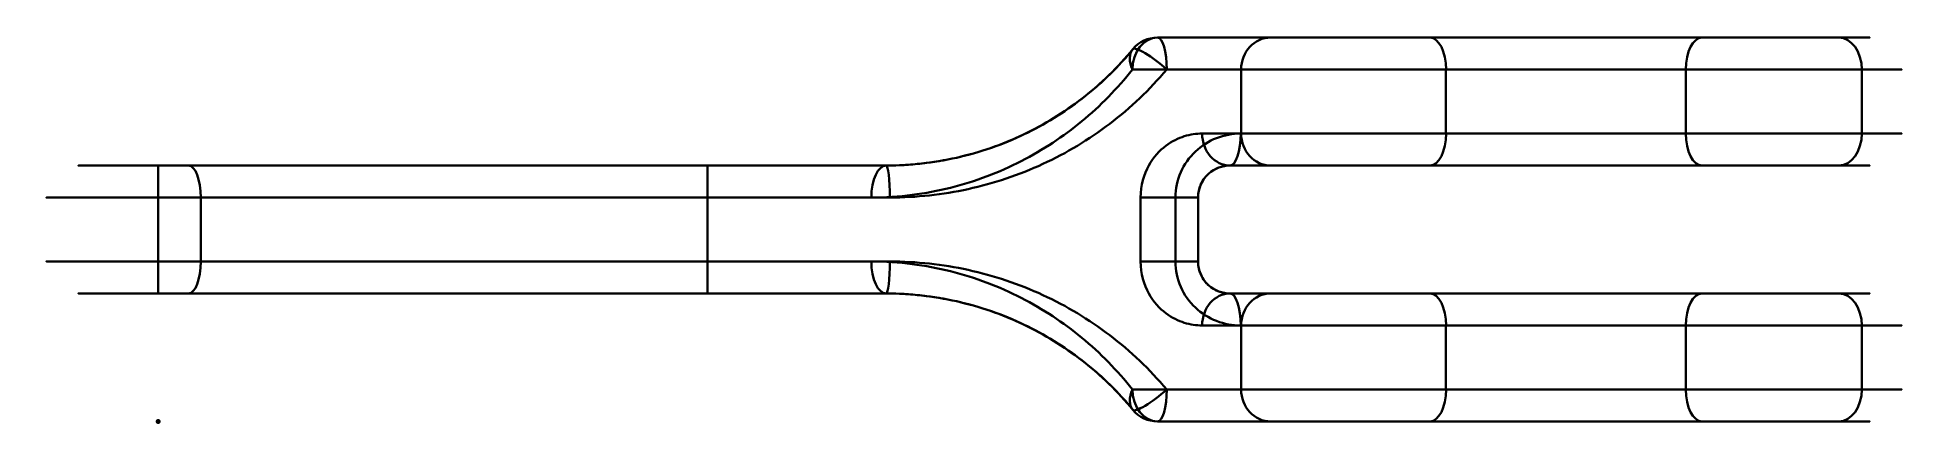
# Model space of a CAD drawing. Header units: inches. Extents: x -0.8 to 11, y 0 to 2.4.
import ezdxf

# ---------------------------------------------------------------- set-up
doc = ezdxf.new("R2010")
doc.units = ezdxf.units.IN
doc.header["$MEASUREMENT"] = 0
doc.layers.add('1', color=7, linetype='Continuous', true_color=0xffffff)
doc.layers.add('61', color=7, linetype='Continuous', true_color=0xffffff)

msp = doc.modelspace()

# ---------------------------------------------------------------- linework, layer by layer
at = {"layer": '1', "color": 252, "linetype": 'Continuous', "lineweight": 35}
for p, q in [((6.247, 2.4, -2.065), (6.247, 2.4, 0.087)), ((6.093, 2.327, 0.087), (6.093, 2.327, -2.065)), ((6.77, 1.8, -3.347), (6.77, 2.2, -3.347)), ((8.05, 1.8, -3.779), (8.05, 2.2, -3.779)), ((9.55, 1.8, -3.779), (9.55, 2.2, -3.779)), ((10.649, 1.8, -2.377), (10.649, 2.2, -2.377)), ((0, 1.6, 0.5), (3.433, 1.6, 0.5)), ((4.55, 1.6, -0.66), (4.55, 1.6, 0.436)), ((6.7, 1.6, -0.06), (6.7, 1.6, -2.747)), ((0, 1, 0.7), (0, 1.4, 0.7)), ((3.433, 1.4, 0.7), (0, 1.4, 0.7)), ((0.265, 1, -0.648), (0.265, 1.4, -0.648)), ((3.433, 1, 0.7), (3.433, 1.4, 0.7)), ((6.141, 1.4, -2.255), (6.141, 1, -2.255)), ((6.359, 1, 0.263), (6.359, 1.4, 0.263)), ((6.5, 1, -2.134), (6.5, 1.4, -2.134)), ((6.5, 1.4, 0.071), (6.5, 1, 0.071)), ((6.5, 1.4, -2.134), (6.5, 1.4, 0.071)), ((0, 1, 0.7), (3.433, 1, 0.7)), ((6.5, 1, 0.071), (6.5, 1, -2.134)), ((3.433, 0.8, 0.5), (0, 0.8, 0.5)), ((4.55, 0.8, -0.66), (4.55, 0.8, 0.436)), ((6.7, 0.8, -2.747), (6.7, 0.8, -0.06)), ((6.77, 0.2, -3.347), (6.77, 0.6, -3.347)), ((8.05, 0.2, -3.779), (8.05, 0.6, -3.779)), ((9.55, 0.2, -3.779), (9.55, 0.6, -3.779)), ((10.649, 0.2, -2.377), (10.649, 0.6, -2.377)), ((6.093, 0.073, -2.065), (6.093, 0.073, 0.087)), ((6.247, 0, 0.087), (6.247, 0, -2.065))]:
    msp.add_line(p, q, dxfattribs=at)
at = {"layer": '1', "color": 252, "linetype": 'Continuous', "lineweight": 35, "extrusion": (0, -1, 0)}
for centre in [(7.6, -3, -2.4), (10, -3, -2.4), (7.6, -3), (10, -3)]:
    msp.add_circle(centre, 0.45, dxfattribs=at)
at = {"layer": '1', "color": 252, "linetype": 'Continuous', "lineweight": 35, "extrusion": (0, 1, 0)}
for centre in [(-7.6, -3, 1.6), (-10, -3, 1.6)]:
    msp.add_circle(centre, 0.45, dxfattribs=at)
at = {"layer": '1', "color": 252, "linetype": 'Continuous', "lineweight": 35, "extrusion": (2.73185e-17, -1, -8.64513e-33)}
for centre in [(7.6, -3, -0.8), (10, -3, -0.8)]:
    msp.add_circle(centre, 0.45, dxfattribs=at)
at = {"layer": '1', "color": 252, "linetype": 'Continuous', "lineweight": 35, "extrusion": (-0.617469, 0, 0.786596)}
for centre, start, end in [((-2.2, 3.639, -5.482), 180, 270), ((-0.2, 3.639, -5.482), 270, 0)]:
    msp.add_arc(centre, 0.2, start, end, dxfattribs=at)
at = {"layer": '1', "color": 252, "linetype": 'Continuous', "lineweight": 35}
for centre, start, end in [((6.247, 2.2, -2.065), 90, 140.4788), ((6.247, 2.2, 0.087), 90, 140.4788), ((6.247, 0.2, -2.065), 219.5212, 270), ((6.247, 0.2, 0.087), 219.5212, 270)]:
    msp.add_arc(centre, 0.2, start, end, dxfattribs=at)
at = {"layer": '1', "color": 252, "linetype": 'Continuous', "lineweight": 35, "extrusion": (0, -1, 0)}
for centre, radius, start, end in [((2.157, -5.276, -2.4), 5.2, 22.6933, 38.1315), ((8.8, -5.078, -2.4), 1.7, 60, 120), ((3.433, -9.3, -2.2), 10, 43.8131, 73.3152), ((7.6, -3, -2.2), 0.9, 202.6933, 300), ((10, -3, -2.2), 0.9, 240, 43.8131), ((2.157, -5.276, -1.8), 5, 22.6933, 29.1085), ((8.8, -5.078, -1.8), 1.5, 60, 120), ((3.433, -9.3, -1.6), 9.8, 43.8131, 70.5293), ((7.6, -3, -1.6), 0.7, 202.6933, 300), ((10, -3, -1.6), 0.7, 240, 43.8131), ((6.3, -2.134, -1.4), 0.2, 217.1766, 0), ((6.3, 0.071, -1.4), 0.2, 0, 72.9918), ((2.157, -5.276, -1), 5, 62.5975, 112.2333), ((6.3, -2.134, -1), 0.2, 217.1766, 0), ((6.3, 0.071, -1), 0.2, 360, 72.9918), ((0, 0, -0.8), 0.5, 90, 292.2333), ((3.433, -9.3, -0.8), 9.8, 83.4577, 90), ((2.157, -5.276, -0.2), 5, 22.6933, 38.1315), ((8.8, -5.078, -0.2), 1.5, 60, 120), ((3.433, -9.3), 9.8, 43.8131, 73.3152), ((7.6, -3), 0.7, 202.6933, 300), ((10, -3), 0.7, 240, 43.8131)]:
    msp.add_arc(centre, radius, start, end, dxfattribs=at)
at = {"layer": '1', "color": 252, "linetype": 'Continuous', "lineweight": 35, "extrusion": (0, 1, 0)}
for centre, radius, start, end in [((-3.433, -9.3, 2.4), 9.8, 106.6848, 136.1869), ((-7.6, -3, 2.4), 0.7, 240, 337.3067), ((-10, -3, 2.4), 0.7, 136.1869, 300), ((-2.157, -5.276, 2.2), 5, 141.8685, 157.3067), ((-8.8, -5.078, 2.2), 1.5, 60, 120), ((-3.433, -9.3, 1.8), 10, 109.4707, 136.1869), ((-7.6, -3, 1.8), 0.9, 240, 337.3067), ((-10, -3, 1.8), 0.9, 136.1869, 300), ((0, 0, 1.6), 0.5, 247.7667, 90), ((-3.433, -9.3, 1.6), 9.8, 90, 96.5423), ((-2.157, -5.276, 1.6), 5.2, 150.8915, 157.3067), ((-8.8, -5.078, 1.6), 1.7, 60, 120), ((-2.157, -5.276, 1.4), 5, 67.7667, 117.4025), ((0, 0, 1), 0.7, 247.7667, 90), ((-3.433, -9.3, 1), 10, 90, 96.5423), ((-2.157, -5.276, 0.8), 5.2, 67.7667, 117.4025), ((-3.433, -9.3, 0.8), 9.8, 109.4707, 136.1869), ((-7.6, -3, 0.8), 0.7, 240, 337.3067), ((-10, -3, 0.8), 0.7, 136.1869, 300), ((-2.157, -5.276, 0.6), 5, 150.8915, 157.3067), ((-8.8, -5.078, 0.6), 1.5, 60, 120), ((-3.433, -9.3, 0.2), 10, 106.6848, 136.1869), ((-7.6, -3, 0.2), 0.9, 240, 337.3067), ((-10, -3, 0.2), 0.9, 136.1869, 300), ((-2.157, -5.276), 5.2, 141.8685, 157.3067), ((-8.8, -5.078), 1.7, 60, 120)]:
    msp.add_arc(centre, radius, start, end, dxfattribs=at)
at = {"layer": '1', "color": 252, "linetype": 'Continuous', "lineweight": 35, "extrusion": (-0.957899, 0, 0.287106)}
for centre, start, end in [((-2.2, 1.877, -5.959), 90, 180), ((-0.2, 1.877, -5.959), 0, 90)]:
    msp.add_arc(centre, 0.2, start, end, dxfattribs=at)
at = {"layer": '1', "color": 252, "linetype": 'Continuous', "lineweight": 35, "extrusion": (-0.385798, 0, 0.922583)}
for centre, start, end in [((-2.2, 5.154, -5.7), 180, 270), ((-1.8, 5.154, -5.7), 270, 360), ((-0.6, 5.154, -5.7), 180, 270), ((-0.2, 5.154, -5.7), 270, 360)]:
    msp.add_arc(centre, 0.2, start, end, dxfattribs=at)
at = {"layer": '1', "color": 252, "linetype": 'Continuous', "lineweight": 35, "extrusion": (-0.866025, 0, -0.5)}
for centre, start, end in [((-2.2, -7.098, -5.082), 180, 270), ((-1.8, -7.098, -5.082), 270, 0), ((-0.6, -7.098, -5.082), 180, 270), ((-0.2, -7.098, -5.082), 270, 0)]:
    msp.add_arc(centre, 0.2, start, end, dxfattribs=at)
at = {"layer": '1', "color": 252, "linetype": 'Continuous', "lineweight": 35, "extrusion": (-0.866025, 0, 0.5)}
for centre, start, end in [((-2.2, 1.702, -10.16), 180, 270), ((-1.8, 1.702, -10.16), 270, 0), ((-0.6, 1.702, -10.16), 180, 270), ((-0.2, 1.702, -10.16), 270, 0)]:
    msp.add_arc(centre, 0.2, start, end, dxfattribs=at)
at = {"layer": '1', "color": 252, "linetype": 'Continuous', "lineweight": 35, "extrusion": (0.692308, 0, -0.721602)}
for centre, start, end in [((2.2, 5.839, 9.088), 0, 90), ((1.8, 5.839, 9.088), 90, 180), ((0.6, 5.839, 9.088), 360, 90), ((0.2, 5.839, 9.088), 90, 180)]:
    msp.add_arc(centre, 0.2, start, end, dxfattribs=at)
at = {"layer": '1', "color": 252, "linetype": 'Continuous', "lineweight": 35, "extrusion": (0.494334, 0.599223, -0.629734)}
msp.add_arc((-3.419, 1.968, 5.707), 0.2, 307.3564, 0, dxfattribs=at)
at = {"layer": '1', "color": 252, "linetype": 'Continuous', "lineweight": 35, "extrusion": (-0.625095, -0.757729, 0.187356)}
msp.add_arc((3.419, 1.149, -5.556), 0.2, 77.2046, 180, dxfattribs=at)
at = {"layer": '1', "color": 252, "linetype": 'Continuous', "lineweight": 35, "extrusion": (-0.486465, 0, 0.8737)}
for centre, start, end in [((-1.8, 4.518, -5.659), 270, 0), ((-0.6, 4.518, -5.659), 180, 270)]:
    msp.add_arc(centre, 0.2, start, end, dxfattribs=at)
at = {"layer": '1', "color": 252, "linetype": 'Continuous', "lineweight": 35, "extrusion": (-0.942812, 1.13824e-16, 0.333325)}
for centre, start, end in [((-1.8, 2.176, -6.337), 0, 90), ((-0.6, 2.176, -6.337), 90, 180)]:
    msp.add_arc(centre, 0.2, start, end, dxfattribs=at)
at = {"layer": '1', "color": 252, "linetype": 'Continuous', "lineweight": 35, "extrusion": (1, 2.60176e-16, -2.78482e-16)}
for centre in [(1.4, 0.5), (1.4, 0.5, 3.433)]:
    msp.add_arc(centre, 0.2, 0, 90, dxfattribs=at)
at = {"layer": '1', "color": 252, "linetype": 'Continuous', "lineweight": 35, "extrusion": (-0.925651, -3.16092e-16, -0.378379)}
for centre, start, end in [((-1.4, -0.5), 180, 270), ((-1, -0.5), 270, 0)]:
    msp.add_arc(centre, 0.2, start, end, dxfattribs=at)
at = {"layer": '1', "color": 252, "linetype": 'Continuous', "lineweight": 35, "extrusion": (2.73185e-17, -1, -8.64513e-33)}
for centre, radius, start, end in [((2.157, -5.276, -1.6), 5.2, 62.5975, 112.2333), ((0, 0, -1.4), 0.7, 90, 292.2333), ((3.433, -9.3, -1.4), 10, 83.4577, 90), ((2.157, -5.276, -0.8), 5.2, 22.6933, 29.1085), ((8.8, -5.078, -0.8), 1.7, 60, 120), ((3.433, -9.3, -0.6), 10, 43.8131, 70.5293), ((7.6, -3, -0.6), 0.9, 202.6933, 300), ((10, -3, -0.6), 0.9, 240, 43.8131)]:
    msp.add_arc(centre, radius, start, end, dxfattribs=at)
at = {"layer": '1', "color": 252, "linetype": 'Continuous', "lineweight": 35, "extrusion": (-0.887795, 0, 0.460239)}
for centre, start, end in [((-1.4, 1.508, -4.343), 180, 270), ((-1, 1.508, -4.343), 270, 0)]:
    msp.add_arc(centre, 0.2, start, end, dxfattribs=at)
at = {"layer": '1', "color": 252, "linetype": 'Continuous', "lineweight": 35, "extrusion": (0.993488, 0, -0.113937)}
msp.add_arc((1.4, 0.952, 4.471), 0.2, 360, 90, dxfattribs=at)
at = {"layer": '1', "color": 252, "linetype": 'Continuous', "lineweight": 35, "extrusion": (1, 0, 0)}
msp.add_arc((1, 0.5), 0.2, 90, 180, dxfattribs=at)
at = {"layer": '1', "color": 252, "linetype": 'Continuous', "lineweight": 35, "extrusion": (-1, 0, 0)}
msp.add_arc((-1, 0.5, -3.433), 0.2, 0, 90, dxfattribs=at)
at = {"layer": '1', "color": 252, "linetype": 'Continuous', "lineweight": 35, "extrusion": (-0.993488, -1.46902e-15, 0.113937)}
msp.add_arc((-1, 0.952, -4.471), 0.2, 0, 90, dxfattribs=at)
at = {"layer": '1', "color": 252, "linetype": 'Continuous', "lineweight": 35, "extrusion": (-0.494334, 0.599223, 0.629734)}
msp.add_arc((-4.946, 0.802, -4.269), 0.2, 307.3564, 360, dxfattribs=at)
at = {"layer": '1', "color": 252, "linetype": 'Continuous', "lineweight": 35, "extrusion": (-0.625095, 0.757729, 0.187356)}
msp.add_arc((-4.946, 0.802, -3.737), 0.2, 0, 102.7954, dxfattribs=at)
at = {"layer": '1', "color": 252, "linetype": 'Continuous', "lineweight": 35}
for points, knots in [([(6.093, 2.327, -2.065), (6.003, 2.218, -1.939), (5.903, 2.12, -1.811), (5.684, 1.947, -1.559), (5.566, 1.871, -1.436), (5.308, 1.743, -1.194), (5.167, 1.691, -1.076), (4.871, 1.62, -0.856), (4.715, 1.6, -0.754), (4.55, 1.6, -0.66)], [0, 0, 0, 0, 0.25, 0.25, 0.5, 0.5, 0.75, 0.75, 1, 1, 1, 1]), ([(4.55, 1.6, 0.436), (4.7, 1.6, 0.417), (4.846, 1.617, 0.395), (5.132, 1.681, 0.342), (5.274, 1.73, 0.313), (5.537, 1.855, 0.25), (5.661, 1.931, 0.218), (5.893, 2.111, 0.151), (5.999, 2.213, 0.118), (6.093, 2.327, 0.087)], [0, 0, 0, 0, 0.25, 0.25, 0.5, 0.5, 0.75, 0.75, 1, 1, 1, 1]), ([(4.458, 1.4, -0.837), (4.632, 1.4, -0.927), (4.796, 1.422, -1.025), (5.109, 1.5, -1.236), (5.258, 1.557, -1.35), (5.532, 1.698, -1.583), (5.657, 1.781, -1.702), (5.889, 1.972, -1.944), (5.995, 2.08, -2.068), (6.09, 2.2, -2.189)], [0, 0, 0, 0, 0.25, 0.25, 0.5, 0.5, 0.75, 0.75, 1, 1, 1, 1]), ([(6.304, 2.2, 0.279), (6.198, 2.074, 0.311), (6.079, 1.961, 0.345), (5.817, 1.762, 0.413), (5.678, 1.678, 0.446), (5.382, 1.541, 0.51), (5.223, 1.488, 0.54), (4.903, 1.418, 0.593), (4.74, 1.4, 0.616), (4.573, 1.4, 0.635)], [0, 0, 0, 0, 0.25, 0.25, 0.5, 0.5, 0.75, 0.75, 1, 1, 1, 1]), ([(6.141, 1.4, -2.255), (6.141, 1.475, -2.255), (6.162, 1.546, -2.283), (6.222, 1.654, -2.365), (6.26, 1.694, -2.418), (6.337, 1.752, -2.532), (6.376, 1.771, -2.592), (6.452, 1.795, -2.716), (6.489, 1.8, -2.779), (6.525, 1.8, -2.844)], [0, 0, 0, 0, 0.25, 0.25, 0.5, 0.5, 0.75, 0.75, 1, 1, 1, 1]), ([(6.767, 1.8, 0.128), (6.715, 1.8, 0.146), (6.664, 1.79, 0.164), (6.567, 1.753, 0.196), (6.522, 1.724, 0.211), (6.445, 1.652, 0.236), (6.413, 1.607, 0.246), (6.37, 1.509, 0.259), (6.359, 1.455, 0.263), (6.359, 1.4, 0.263)], [0, 0, 0, 0, 0.25, 0.25, 0.5, 0.5, 0.75, 0.75, 1, 1, 1, 1]), ([(6.7, 1.6, -2.747), (6.668, 1.6, -2.632), (6.634, 1.594, -2.519), (6.579, 1.56, -2.352), (6.56, 1.546, -2.297), (6.532, 1.51, -2.22), (6.523, 1.495, -2.195), (6.511, 1.466, -2.163), (6.507, 1.455, -2.154), (6.502, 1.43, -2.139), (6.5, 1.415, -2.134), (6.5, 1.4, -2.134)], [0, 0, 0, 0, 0.5, 0.5, 0.75, 0.75, 0.875, 0.875, 0.9375, 0.9375, 1, 1, 1, 1]), ([(6.5, 1.4, 0.071), (6.5, 1.458, 0.071), (6.527, 1.513, 0.055), (6.604, 1.583, 0.006), (6.653, 1.6, -0.027), (6.7, 1.6, -0.06)], [0, 0, 0, 0, 0.5, 0.5, 1, 1, 1, 1]), ([(6.09, 0.2, -2.189), (5.995, 0.32, -2.068), (5.889, 0.428, -1.944), (5.657, 0.619, -1.702), (5.532, 0.702, -1.583), (5.258, 0.843, -1.35), (5.109, 0.9, -1.236), (4.796, 0.978, -1.025), (4.632, 1, -0.927), (4.458, 1, -0.837)], [0, 0, 0, 0, 0.25, 0.25, 0.5, 0.5, 0.75, 0.75, 1, 1, 1, 1]), ([(4.573, 1, 0.635), (4.74, 1, 0.616), (4.903, 0.982, 0.593), (5.223, 0.912, 0.54), (5.382, 0.859, 0.51), (5.678, 0.722, 0.446), (5.817, 0.638, 0.413), (6.079, 0.439, 0.345), (6.198, 0.326, 0.311), (6.304, 0.2, 0.279)], [0, 0, 0, 0, 0.25, 0.25, 0.5, 0.5, 0.75, 0.75, 1, 1, 1, 1]), ([(6.525, 0.6, -2.844), (6.489, 0.6, -2.779), (6.452, 0.605, -2.716), (6.376, 0.629, -2.592), (6.336, 0.648, -2.531), (6.26, 0.706, -2.418), (6.222, 0.746, -2.365), (6.162, 0.854, -2.283), (6.141, 0.925, -2.255), (6.141, 1, -2.255)], [0, 0, 0, 0, 0.25, 0.25, 0.5, 0.5, 0.75, 0.75, 1, 1, 1, 1]), ([(6.359, 1, 0.263), (6.359, 0.945, 0.263), (6.37, 0.891, 0.259), (6.413, 0.792, 0.246), (6.445, 0.748, 0.236), (6.522, 0.675, 0.211), (6.567, 0.647, 0.196), (6.664, 0.609, 0.164), (6.715, 0.6, 0.146), (6.767, 0.6, 0.128)], [0, 0, 0, 0, 0.25, 0.25, 0.5, 0.5, 0.75, 0.75, 1, 1, 1, 1]), ([(6.5, 1, 0.071), (6.5, 0.971, 0.071), (6.507, 0.942, 0.067), (6.53, 0.891, 0.053), (6.546, 0.869, 0.043), (6.604, 0.817, 0.005), (6.653, 0.8, -0.027), (6.7, 0.8, -0.06)], [0, 0, 0, 0, 0.25, 0.25, 0.5, 0.5, 1, 1, 1, 1]), ([(6.7, 0.8, -2.747), (6.668, 0.8, -2.632), (6.633, 0.807, -2.518), (6.578, 0.84, -2.352), (6.56, 0.854, -2.297), (6.532, 0.89, -2.22), (6.523, 0.905, -2.195), (6.511, 0.934, -2.163), (6.507, 0.945, -2.154), (6.502, 0.97, -2.139), (6.5, 0.985, -2.134), (6.5, 1, -2.134)], [0, 0, 0, 0, 0.5, 0.5, 0.75, 0.75, 0.875, 0.875, 0.9375, 0.9375, 1, 1, 1, 1]), ([(4.55, 0.8, -0.66), (4.715, 0.8, -0.754), (4.871, 0.78, -0.856), (5.167, 0.709, -1.076), (5.308, 0.657, -1.194), (5.566, 0.529, -1.436), (5.684, 0.453, -1.559), (5.903, 0.28, -1.811), (6.003, 0.182, -1.939), (6.093, 0.073, -2.065)], [0, 0, 0, 0, 0.25, 0.25, 0.5, 0.5, 0.75, 0.75, 1, 1, 1, 1]), ([(6.093, 0.073, 0.087), (5.999, 0.187, 0.118), (5.893, 0.289, 0.151), (5.661, 0.469, 0.218), (5.537, 0.545, 0.25), (5.274, 0.67, 0.313), (5.132, 0.719, 0.342), (4.846, 0.783, 0.395), (4.7, 0.8, 0.417), (4.55, 0.8, 0.436)], [0, 0, 0, 0, 0.25, 0.25, 0.5, 0.5, 0.75, 0.75, 1, 1, 1, 1])]:
    msp.add_open_spline(points, degree=3, knots=knots, dxfattribs=at)
at = {"layer": '61', "color": 23, "linetype": 'Continuous', "lineweight": 100}
msp.add_point((0, 0), dxfattribs=at)

doc.saveas('drawing.dxf')
